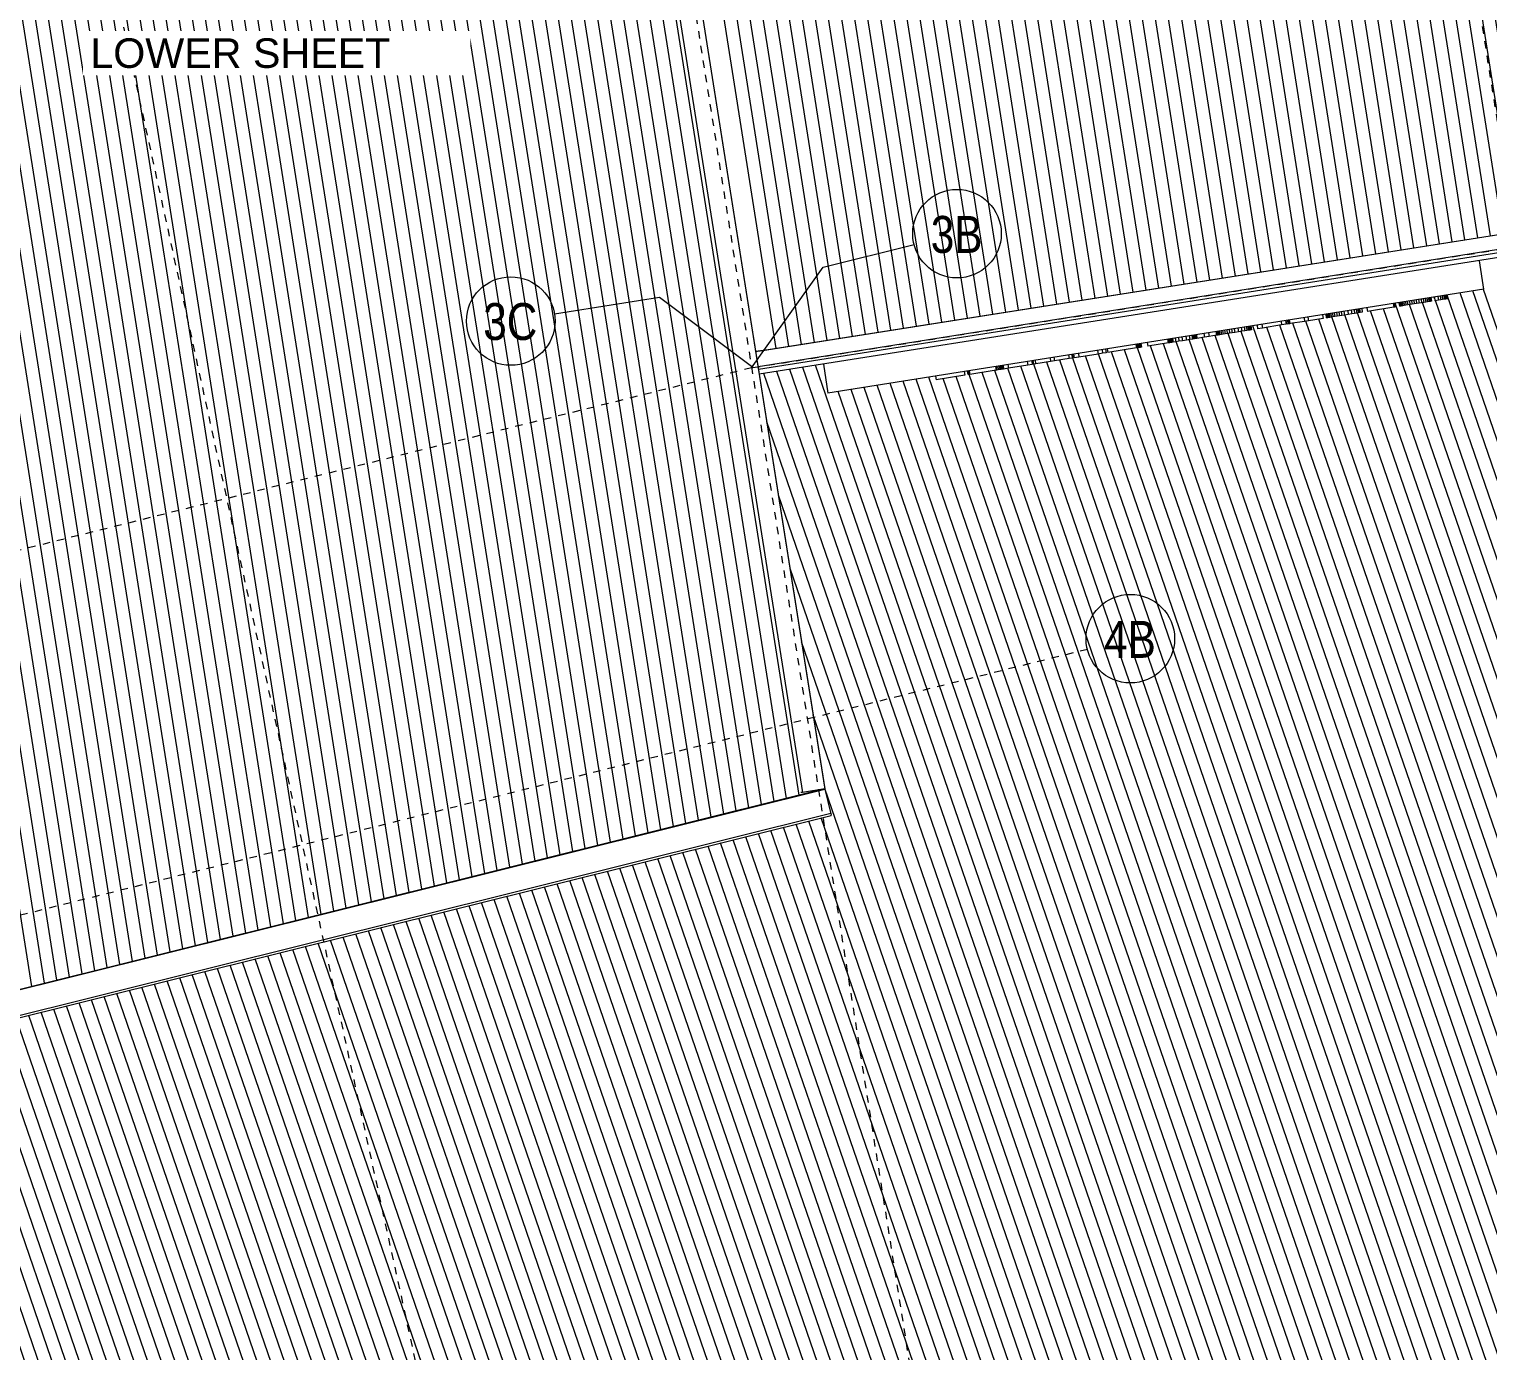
# Model space of a CAD drawing. Header units: metres. Extents: x -2358 to -2216, y 3959 to 4067.
# Drawn here: x -2329.53 to -2309.77, y 3985.7 to 4003.61 of the extents above; entities that cross this region are included whole.
import ezdxf

# ---------------------------------------------------------------- set-up
doc = ezdxf.new("R2010")
doc.units = ezdxf.units.M
doc.linetypes.add('Grid Line', pattern=[0.021, 0.012, -0.003, 0.003, -0.003])
for name, color, linetype, lineweight in [('A-GENM', 13, 'Continuous', 5), ('A-ROOF', 132, 'Continuous', 5), ('A-ROOF-OTLN', 132, 'Continuous', 5), ('A-ROOF-PATT', 132, 'Continuous', 5), ('A-WALL', 113, 'Continuous', 5), ('G-ANNO-TEXT', 231, 'Continuous', 5), ('S-GRID', 1, 'Continuous', 5), ('S-GRID-IDEN', 1, 'Continuous', 5)]:
    doc.layers.add(name, color=color, linetype=linetype, lineweight=lineweight)
doc.styles.add('Arial Narrow', font='ARIALN.TTF', dxfattribs={"height": 0.5})
doc.styles.add('Arial_1', font='arial.ttf', dxfattribs={"height": 0.4})

# ---------------------------------------------------------------- blocks, each defined once
blk = doc.blocks.new('Roof Gutters3 - Roof Gutters-1885272-ROOF - Part B')
at = {"layer": 'A-ROOF'}
for p, q in [((-2322.207, 4013.167), (-2319.055, 3993.265)), ((-2321.907, 4013.242), (-2318.75, 3993.313)), ((-2320.768, 4006.058), (-2318.753, 3993.337)), ((-2309.829, 4000.084), (-2298.552, 3967.334)), ((-2319.555, 3999.26), (-2319.689, 3999.239)), ((-2318.753, 3993.337), (-2318.75, 3993.313)), ((-2319.055, 3993.265), (-2319.074, 3993.262)), ((-2318.75, 3993.313), (-2319.055, 3993.265))]:
    blk.add_line(p, q, dxfattribs=at)
blk = doc.blocks.new('Gutter 01 - Gutter 01-2642328-ROOF - Part B')
at = {"layer": 'A-GENM'}
for p, q in [((-2318.752, 3993.307), (-2339.345, 3988.175)), ((-2318.753, 3993.313), (-2318.752, 3993.307)), ((-2318.752, 3993.307), (-2318.711, 3993.144)), ((-2318.711, 3993.144), (-2318.71, 3993.138)), ((-2318.71, 3993.138), (-2318.67, 3992.98)), ((-2339.573, 3987.742), (-2318.664, 3992.953)), ((-2318.67, 3992.978), (-2339.556, 3987.773)), ((-2318.67, 3992.98), (-2339.555, 3987.775)), ((-2318.67, 3992.98), (-2318.67, 3992.978)), ((-2318.67, 3992.978), (-2318.665, 3992.959)), ((-2318.664, 3992.953), (-2318.665, 3992.959))]:
    blk.add_line(p, q, dxfattribs=at)
blk = doc.blocks.new('Signage_Tenant Building - Tenant Signage with Back Panel-3230788-ROOF - Part B')
at = {"layer": 'A-GENM'}
for p, q in [((-5, 0.398), (-5, 0)), ((4, 0), (4, 0.391)), ((4, 0), (-5, 0)), ((-3.524, 0), (-3.524, -0.05)), ((-3.131, 0), (-3.131, -0.05)), ((-3.084, -0.05), (-3.084, 0)), ((-3.08, 0), (-3.08, -0.05)), ((-3.068, 0), (-3.068, -0.05)), ((-3.061, 0), (-3.061, -0.05)), ((-2.7, 0), (-2.7, -0.05)), ((-2.692, 0), (-2.692, -0.05)), ((-2.671, 0), (-2.671, -0.05)), ((-2.651, 0), (-2.651, -0.05)), ((-2.635, 0), (-2.635, -0.05)), ((-2.622, 0), (-2.622, -0.05)), ((-2.613, 0), (-2.613, -0.05)), ((-2.607, 0), (-2.607, -0.05)), ((-2.606, 0), (-2.606, -0.05)), ((-2.598, 0), (-2.598, -0.05)), ((-2.531, 0), (-2.531, -0.05)), ((-2.268, 0), (-2.268, -0.05)), ((-2.205, 0), (-2.205, -0.05)), ((-2.19, 0), (-2.19, -0.05)), ((-2.154, -0.05), (-2.154, 0)), ((-1.953, 0), (-1.953, -0.05)), ((-1.9, 0), (-1.9, -0.05)), ((-1.699, 0), (-1.699, -0.05)), ((-1.656, 0), (-1.656, -0.05)), ((-1.648, 0), (-1.648, -0.05)), ((-1.632, 0), (-1.632, -0.05)), ((-1.565, 0), (-1.565, -0.05)), ((-1.303, 0), (-1.303, -0.05)), ((-1.24, 0), (-1.24, -0.05)), ((-1.193, 0), (-1.193, -0.05)), ((-1.169, 0), (-1.169, -0.05)), ((-0.777, 0), (-0.777, -0.05)), ((-0.767, 0), (-0.767, -0.05)), ((-0.751, 0), (-0.751, -0.05)), ((-0.737, 0), (-0.737, -0.05)), ((-0.726, 0), (-0.726, -0.05)), ((-0.711, 0), (-0.711, -0.05)), ((-0.706, 0), (-0.706, -0.05)), ((-0.62, 0), (-0.62, -0.05)), ((-0.337, -0.05), (-0.337, 0)), ((-0.322, 0), (-0.322, -0.05)), ((-0.316, 0), (-0.316, -0.05)), ((-0.3, 0), (-0.3, -0.05)), ((-0.288, 0), (-0.288, -0.05)), ((-0.273, 0), (-0.273, -0.05)), ((-0.236, 0), (-0.236, -0.05)), ((-0.192, 0), (-0.192, -0.05)), ((-0.143, 0), (-0.143, -0.05)), ((-0.09, 0), (-0.09, -0.05)), ((-0.044, 0), (-0.044, -0.05)), ((-0.006, 0), (-0.006, -0.05)), ((0.009, 0), (0.009, -0.05)), ((0.022, 0), (0.022, -0.05)), ((0.04, 0), (0.04, -0.05)), ((0.047, 0), (0.047, -0.05)), ((0.05, 0), (0.05, -0.05)), ((0.055, 0), (0.055, -0.05)), ((0.157, 0), (0.157, -0.05)), ((0.22, 0), (0.22, -0.05)), ((0.322, 0), (0.322, -0.05)), ((0.324, 0), (0.324, -0.05)), ((0.329, 0), (0.329, -0.05)), ((0.339, 0), (0.339, -0.05)), ((0.352, 0), (0.352, -0.05)), ((0.369, 0), (0.369, -0.05)), ((0.39, 0), (0.39, -0.05)), ((0.413, 0), (0.413, -0.05)), ((0.44, 0), (0.44, -0.05)), ((0.47, 0), (0.47, -0.05)), ((0.502, 0), (0.502, -0.05)), ((0.536, 0), (0.536, -0.05)), ((0.573, 0), (0.573, -0.05)), ((0.624, 0), (0.624, -0.05)), ((0.671, 0), (0.671, -0.05)), ((0.71, 0), (0.71, -0.05)), ((0.74, 0), (0.74, -0.05)), ((0.762, 0), (0.762, -0.05)), ((0.778, 0), (0.778, -0.05)), ((0.785, 0), (0.785, -0.05)), ((0.801, 0), (0.801, -0.05)), ((0.887, 0), (0.887, -0.05)), ((0.954, 0), (0.954, -0.05)), ((1.216, 0), (1.216, -0.05)), ((1.279, 0), (1.279, -0.05)), ((1.287, -0.05), (1.287, 0)), ((1.303, 0), (1.303, -0.05)), ((1.308, 0), (1.308, -0.05)), ((1.325, 0), (1.325, -0.05)), ((1.331, -0.05), (1.331, 0)), ((1.531, 0), (1.531, -0.05)), ((1.585, 0), (1.585, -0.05)), ((1.785, 0), (1.785, -0.05)), ((1.829, 0), (1.829, -0.05)), ((1.831, 0), (1.831, -0.05)), ((1.836, 0), (1.836, -0.05)), ((1.846, 0), (1.846, -0.05)), ((1.859, 0), (1.859, -0.05)), ((1.876, 0), (1.876, -0.05)), ((1.897, 0), (1.897, -0.05)), ((1.92, 0), (1.92, -0.05)), ((1.947, 0), (1.947, -0.05)), ((1.977, 0), (1.977, -0.05)), ((2.009, 0), (2.009, -0.05)), ((2.043, 0), (2.043, -0.05)), ((2.079, 0), (2.079, -0.05)), ((2.131, 0), (2.131, -0.05)), ((2.178, 0), (2.178, -0.05)), ((2.217, 0), (2.217, -0.05)), ((2.246, 0), (2.246, -0.05)), ((2.268, 0), (2.268, -0.05)), ((2.284, 0), (2.284, -0.05)), ((2.292, 0), (2.292, -0.05)), ((2.323, 0), (2.323, -0.05)), ((2.394, 0), (2.394, -0.05)), ((2.755, 0), (2.755, -0.05)), ((2.763, 0), (2.763, -0.05)), ((2.765, 0), (2.765, -0.05)), ((2.77, 0), (2.77, -0.05)), ((2.833, 0), (2.833, -0.05)), ((2.835, 0), (2.835, -0.05)), ((2.841, 0), (2.841, -0.05)), ((2.85, 0), (2.85, -0.05)), ((2.863, 0), (2.863, -0.05)), ((2.879, 0), (2.879, -0.05)), ((2.899, 0), (2.899, -0.05)), ((2.922, 0), (2.922, -0.05)), ((2.947, 0), (2.947, -0.05)), ((2.976, 0), (2.976, -0.05)), ((3.005, 0), (3.005, -0.05)), ((3.036, 0), (3.036, -0.05)), ((3.068, 0), (3.068, -0.05)), ((3.104, 0), (3.104, -0.05)), ((3.137, 0), (3.137, -0.05)), ((3.167, 0), (3.167, -0.05)), ((3.194, 0), (3.194, -0.05)), ((3.217, 0), (3.217, -0.05)), ((3.237, 0), (3.237, -0.05)), ((3.253, 0), (3.253, -0.05)), ((3.265, 0), (3.265, -0.05)), ((3.273, 0), (3.273, -0.05)), ((3.32, 0), (3.32, -0.05)), ((3.367, 0), (3.367, -0.05)), ((3.398, 0), (3.398, -0.05)), ((3.425, 0), (3.425, -0.05)), ((3.447, 0), (3.447, -0.05)), ((3.465, 0), (3.465, -0.05)), ((3.477, 0), (3.477, -0.05)), ((3.486, 0), (3.486, -0.05)), ((3.491, 0), (3.491, -0.05)), ((3.492, 0), (3.492, -0.05)), ((-3.131, -0.05), (-3.524, -0.05)), ((-3.08, -0.05), (-3.084, -0.05)), ((-3.068, -0.05), (-3.08, -0.05)), ((-3.061, -0.05), (-3.068, -0.05)), ((-2.7, -0.05), (-3.061, -0.05)), ((-2.692, -0.05), (-2.7, -0.05)), ((-2.671, -0.05), (-2.692, -0.05)), ((-2.651, -0.05), (-2.671, -0.05)), ((-2.635, -0.05), (-2.651, -0.05)), ((-2.622, -0.05), (-2.635, -0.05)), ((-2.613, -0.05), (-2.622, -0.05)), ((-2.607, -0.05), (-2.613, -0.05)), ((-2.606, -0.05), (-2.607, -0.05)), ((-2.531, -0.05), (-2.598, -0.05)), ((-2.268, -0.05), (-2.531, -0.05)), ((-2.205, -0.05), (-2.268, -0.05)), ((-2.19, -0.05), (-2.205, -0.05)), ((-2.154, -0.05), (-2.19, -0.05)), ((-1.953, -0.05), (-2.154, -0.05)), ((-1.9, -0.05), (-1.953, -0.05)), ((-1.699, -0.05), (-1.9, -0.05)), ((-1.656, -0.05), (-1.699, -0.05)), ((-1.648, -0.05), (-1.656, -0.05)), ((-1.565, -0.05), (-1.632, -0.05)), ((-1.303, -0.05), (-1.565, -0.05)), ((-1.24, -0.05), (-1.303, -0.05)), ((-1.193, -0.05), (-1.24, -0.05)), ((-0.777, -0.05), (-1.169, -0.05)), ((-0.767, -0.05), (-0.777, -0.05)), ((-0.751, -0.05), (-0.767, -0.05)), ((-0.737, -0.05), (-0.751, -0.05)), ((-0.726, -0.05), (-0.737, -0.05)), ((-0.711, -0.05), (-0.726, -0.05)), ((-0.706, -0.05), (-0.711, -0.05)), ((-0.337, -0.05), (-0.62, -0.05)), ((-0.322, -0.05), (-0.337, -0.05)), ((-0.316, -0.05), (-0.322, -0.05)), ((-0.3, -0.05), (-0.316, -0.05)), ((-0.288, -0.05), (-0.3, -0.05)), ((-0.273, -0.05), (-0.288, -0.05)), ((-0.236, -0.05), (-0.273, -0.05)), ((-0.192, -0.05), (-0.236, -0.05)), ((-0.143, -0.05), (-0.192, -0.05)), ((-0.09, -0.05), (-0.143, -0.05)), ((-0.044, -0.05), (-0.09, -0.05)), ((-0.006, -0.05), (-0.044, -0.05)), ((0.009, -0.05), (-0.006, -0.05)), ((0.022, -0.05), (0.009, -0.05)), ((0.04, -0.05), (0.022, -0.05)), ((0.047, -0.05), (0.04, -0.05)), ((0.05, -0.05), (0.047, -0.05)), ((0.055, -0.05), (0.05, -0.05)), ((0.157, -0.05), (0.055, -0.05)), ((0.22, -0.05), (0.157, -0.05)), ((0.322, -0.05), (0.22, -0.05)), ((0.324, -0.05), (0.322, -0.05)), ((0.329, -0.05), (0.324, -0.05)), ((0.339, -0.05), (0.329, -0.05)), ((0.352, -0.05), (0.339, -0.05)), ((0.369, -0.05), (0.352, -0.05)), ((0.39, -0.05), (0.369, -0.05)), ((0.413, -0.05), (0.39, -0.05)), ((0.44, -0.05), (0.413, -0.05)), ((0.47, -0.05), (0.44, -0.05)), ((0.502, -0.05), (0.47, -0.05)), ((0.536, -0.05), (0.502, -0.05)), ((0.573, -0.05), (0.536, -0.05)), ((0.624, -0.05), (0.573, -0.05)), ((0.671, -0.05), (0.624, -0.05)), ((0.71, -0.05), (0.671, -0.05)), ((0.74, -0.05), (0.71, -0.05)), ((0.762, -0.05), (0.74, -0.05)), ((0.778, -0.05), (0.762, -0.05)), ((0.785, -0.05), (0.778, -0.05)), ((0.801, -0.05), (0.785, -0.05)), ((0.954, -0.05), (0.887, -0.05)), ((1.216, -0.05), (0.954, -0.05)), ((1.279, -0.05), (1.216, -0.05)), ((1.303, -0.05), (1.287, -0.05)), ((1.308, -0.05), (1.303, -0.05)), ((1.325, -0.05), (1.308, -0.05)), ((1.331, -0.05), (1.325, -0.05)), ((1.531, -0.05), (1.331, -0.05)), ((1.585, -0.05), (1.531, -0.05)), ((1.785, -0.05), (1.585, -0.05)), ((1.831, -0.05), (1.829, -0.05)), ((1.836, -0.05), (1.831, -0.05)), ((1.846, -0.05), (1.836, -0.05)), ((1.859, -0.05), (1.846, -0.05)), ((1.876, -0.05), (1.859, -0.05)), ((1.897, -0.05), (1.876, -0.05)), ((1.92, -0.05), (1.897, -0.05)), ((1.947, -0.05), (1.92, -0.05)), ((1.977, -0.05), (1.947, -0.05)), ((2.009, -0.05), (1.977, -0.05)), ((2.043, -0.05), (2.009, -0.05)), ((2.079, -0.05), (2.043, -0.05)), ((2.131, -0.05), (2.079, -0.05)), ((2.178, -0.05), (2.131, -0.05)), ((2.217, -0.05), (2.178, -0.05)), ((2.246, -0.05), (2.217, -0.05)), ((2.268, -0.05), (2.246, -0.05)), ((2.284, -0.05), (2.268, -0.05)), ((2.292, -0.05), (2.284, -0.05)), ((2.323, -0.05), (2.292, -0.05)), ((2.755, -0.05), (2.394, -0.05)), ((2.763, -0.05), (2.755, -0.05)), ((2.765, -0.05), (2.763, -0.05)), ((2.77, -0.05), (2.765, -0.05)), ((2.835, -0.05), (2.833, -0.05)), ((2.841, -0.05), (2.835, -0.05)), ((2.85, -0.05), (2.841, -0.05)), ((2.863, -0.05), (2.85, -0.05)), ((2.879, -0.05), (2.863, -0.05)), ((2.899, -0.05), (2.879, -0.05)), ((2.922, -0.05), (2.899, -0.05)), ((2.947, -0.05), (2.922, -0.05)), ((2.976, -0.05), (2.947, -0.05)), ((3.005, -0.05), (2.976, -0.05)), ((3.036, -0.05), (3.005, -0.05)), ((3.068, -0.05), (3.036, -0.05)), ((3.104, -0.05), (3.068, -0.05)), ((3.137, -0.05), (3.104, -0.05)), ((3.167, -0.05), (3.137, -0.05)), ((3.194, -0.05), (3.167, -0.05)), ((3.217, -0.05), (3.194, -0.05)), ((3.237, -0.05), (3.217, -0.05)), ((3.253, -0.05), (3.237, -0.05)), ((3.265, -0.05), (3.253, -0.05)), ((3.273, -0.05), (3.265, -0.05)), ((3.367, -0.05), (3.32, -0.05)), ((3.398, -0.05), (3.367, -0.05)), ((3.425, -0.05), (3.398, -0.05)), ((3.447, -0.05), (3.425, -0.05)), ((3.465, -0.05), (3.447, -0.05)), ((3.477, -0.05), (3.465, -0.05)), ((3.486, -0.05), (3.477, -0.05)), ((3.491, -0.05), (3.486, -0.05)), ((3.492, -0.05), (3.491, -0.05))]:
    blk.add_line(p, q, dxfattribs=at)
blk = doc.blocks.new('Grid - A1-3055139-ROOF - Part B')
at = {"layer": 'S-GRID-IDEN'}
blk.add_circle((0, 0), 0.003, dxfattribs=at)

msp = doc.modelspace()

# ---------------------------------------------------------------- hatches: boundary and pattern name
at = {"layer": 'A-ROOF-PATT'}
h = msp.add_hatch(dxfattribs=at)
h.set_pattern_fill('FP_6', color=256, style=0, pattern_type=2)
h.set_pattern_definition([(98.961, (-407.14, -208.135), (-0.172864054, -0.027258373), [])])
h.paths.add_polyline_path([(-2319.622, 3999.249), (-2229.894, 4013.398), (-2232.952, 4032.702), (-2322.607, 4018.534), (-2319.555, 3999.26), (-2319.575, 3999.257)])
h.paths.add_polyline_path([(-2315.007, 4010.154), (-2314.999, 4010.156), (-2315.005, 4010.154)])
h.paths.add_polyline_path([(-2239.823, 4022.002), (-2239.823, 4022.003), (-2239.838, 4022.001)])
h.paths.add_polyline_path([(-2240.788, 4021.85), (-2240.788, 4021.851), (-2240.8, 4021.849)])
h.paths.add_polyline_path([(-2258.306, 4018.957), (-2258.306, 4018.957), (-2258.309, 4018.957)])
h.paths.add_polyline_path([(-2263.963, 4018.065), (-2263.963, 4018.065), (-2263.967, 4018.065)])
h.paths.add_polyline_path([(-2269.621, 4017.173), (-2269.621, 4017.173), (-2269.625, 4017.173)])
h.paths.add_polyline_path([(-2275.279, 4016.281), (-2275.279, 4016.281), (-2275.282, 4016.281)])
h.paths.add_polyline_path([(-2280.936, 4015.389), (-2280.936, 4015.389), (-2280.94, 4015.389)])
h.paths.add_polyline_path([(-2292.252, 4013.605), (-2292.252, 4013.605), (-2292.256, 4013.605)])
h.paths.add_polyline_path([(-2318.984, 4009.521), (-2318.984, 4009.522), (-2318.996, 4009.52)])
h.paths.add_polyline_path([(-2319.949, 4009.369), (-2319.949, 4009.37), (-2319.961, 4009.368)])
h.paths.add_polyline_path([(-2320.736, 4009.149), (-2320.759, 4009.303), (-2320.215, 4009.389), (-2320.206, 4009.336), (-2320.169, 4009.341), (-2320.158, 4009.344), (-2314.908, 4010.171), (-2314.917, 4010.234), (-2314.913, 4010.231), (-2314.913, 4010.233), (-2314.9, 4010.235), (-2314.748, 4010.259), (-2314.748, 4010.259), (-2314.744, 4010.259), (-2314.735, 4010.198), (-2309.25, 4011.063), (-2309.26, 4011.126), (-2309.256, 4011.123), (-2309.255, 4011.125), (-2309.243, 4011.127), (-2309.09, 4011.151), (-2309.09, 4011.151), (-2309.087, 4011.151), (-2309.077, 4011.09), (-2303.592, 4011.955), (-2303.602, 4012.018), (-2303.598, 4012.015), (-2303.597, 4012.017), (-2303.585, 4012.02), (-2303.433, 4012.043), (-2303.433, 4012.043), (-2303.429, 4012.043), (-2303.419, 4011.982), (-2297.934, 4012.847), (-2297.944, 4012.91), (-2297.94, 4012.907), (-2297.94, 4012.91), (-2297.927, 4012.912), (-2297.775, 4012.935), (-2297.775, 4012.936), (-2297.771, 4012.935), (-2297.761, 4012.874), (-2292.277, 4013.739), (-2292.287, 4013.802), (-2292.283, 4013.799), (-2292.282, 4013.802), (-2292.269, 4013.804), (-2292.117, 4013.827), (-2292.117, 4013.828), (-2292.113, 4013.827), (-2292.104, 4013.766), (-2286.619, 4014.631), (-2286.629, 4014.694), (-2286.625, 4014.691), (-2286.624, 4014.694), (-2286.612, 4014.696), (-2286.459, 4014.719), (-2286.459, 4014.72), (-2286.456, 4014.72), (-2286.446, 4014.658), (-2280.961, 4015.523), (-2280.971, 4015.586), (-2280.967, 4015.583), (-2280.966, 4015.586), (-2280.954, 4015.588), (-2280.802, 4015.611), (-2280.802, 4015.612), (-2280.798, 4015.612), (-2280.788, 4015.551), (-2275.304, 4016.415), (-2275.314, 4016.479), (-2275.309, 4016.476), (-2275.309, 4016.478), (-2275.296, 4016.48), (-2275.144, 4016.503), (-2275.144, 4016.504), (-2275.14, 4016.504), (-2275.131, 4016.443), (-2269.646, 4017.307), (-2269.656, 4017.371), (-2269.652, 4017.368), (-2269.651, 4017.37), (-2269.639, 4017.372), (-2269.486, 4017.396), (-2269.486, 4017.396), (-2269.483, 4017.396), (-2269.473, 4017.335), (-2263.988, 4018.2), (-2263.998, 4018.263), (-2263.994, 4018.26), (-2263.993, 4018.262), (-2263.981, 4018.264), (-2263.829, 4018.288), (-2263.829, 4018.288), (-2263.825, 4018.288), (-2263.815, 4018.227), (-2258.331, 4019.092), (-2258.34, 4019.155), (-2258.336, 4019.152), (-2258.336, 4019.154), (-2258.323, 4019.156), (-2258.171, 4019.18), (-2258.171, 4019.18), (-2258.167, 4019.18), (-2258.158, 4019.119), (-2252.673, 4019.984), (-2252.683, 4020.047), (-2252.679, 4020.044), (-2252.678, 4020.046), (-2252.666, 4020.049), (-2252.513, 4020.072), (-2252.513, 4020.072), (-2252.51, 4020.072), (-2252.5, 4020.011), (-2247.015, 4020.876), (-2247.025, 4020.939), (-2247.021, 4020.936), (-2247.02, 4020.938), (-2247.008, 4020.941), (-2246.856, 4020.964), (-2246.856, 4020.965), (-2246.852, 4020.964), (-2246.842, 4020.903), (-2241.357, 4021.768), (-2241.367, 4021.831), (-2241.363, 4021.828), (-2241.363, 4021.831), (-2241.35, 4021.833), (-2241.198, 4021.856), (-2241.198, 4021.857), (-2241.194, 4021.856), (-2241.183, 4021.795), (-2241.015, 4021.821), (-2240.986, 4021.827), (-2235.887, 4022.635), (-2235.892, 4022.685), (-2235.349, 4022.771), (-2235.326, 4022.617), (-2235.87, 4022.531), (-2235.885, 4022.625), (-2236.156, 4022.582), (-2236.418, 4022.541), (-2236.448, 4022.535), (-2241.183, 4021.786), (-2241.163, 4021.662), (-2241.167, 4021.662), (-2241.168, 4021.66), (-2241.333, 4021.634), (-2241.333, 4021.634), (-2241.336, 4021.634), (-2241.356, 4021.76), (-2246.841, 4020.895), (-2246.821, 4020.769), (-2246.825, 4020.77), (-2246.826, 4020.767), (-2246.99, 4020.742), (-2246.991, 4020.742), (-2246.994, 4020.742), (-2247.014, 4020.868), (-2252.499, 4020.003), (-2252.479, 4019.877), (-2252.483, 4019.878), (-2252.483, 4019.875), (-2252.648, 4019.85), (-2252.648, 4019.85), (-2252.652, 4019.85), (-2252.672, 4019.976), (-2258.156, 4019.111), (-2258.137, 4018.985), (-2258.14, 4018.986), (-2258.141, 4018.983), (-2258.306, 4018.958), (-2258.306, 4018.957), (-2258.309, 4018.958), (-2258.329, 4019.084), (-2263.814, 4018.219), (-2263.794, 4018.093), (-2263.798, 4018.094), (-2263.799, 4018.091), (-2263.963, 4018.066), (-2263.964, 4018.065), (-2263.967, 4018.066), (-2263.987, 4018.192), (-2269.472, 4017.327), (-2269.452, 4017.201), (-2269.456, 4017.201), (-2269.456, 4017.199), (-2269.621, 4017.174), (-2269.622, 4017.173), (-2269.625, 4017.174), (-2269.645, 4017.3), (-2275.129, 4016.435), (-2275.11, 4016.309), (-2275.113, 4016.309), (-2275.114, 4016.307), (-2275.279, 4016.282), (-2275.279, 4016.281), (-2275.283, 4016.282), (-2275.302, 4016.407), (-2280.787, 4015.543), (-2280.767, 4015.417), (-2280.771, 4015.417), (-2280.772, 4015.415), (-2280.936, 4015.389), (-2280.937, 4015.389), (-2280.94, 4015.39), (-2280.96, 4015.515), (-2286.445, 4014.651), (-2286.425, 4014.525), (-2286.429, 4014.525), (-2286.429, 4014.523), (-2286.594, 4014.497), (-2286.595, 4014.497), (-2286.598, 4014.497), (-2286.618, 4014.623), (-2292.103, 4013.758), (-2292.083, 4013.633), (-2292.086, 4013.633), (-2292.087, 4013.631), (-2292.252, 4013.605), (-2292.252, 4013.605), (-2292.256, 4013.605), (-2292.275, 4013.731), (-2297.76, 4012.866), (-2297.74, 4012.741), (-2297.744, 4012.741), (-2297.745, 4012.739), (-2297.91, 4012.713), (-2297.91, 4012.713), (-2297.913, 4012.713), (-2297.933, 4012.839), (-2303.418, 4011.974), (-2303.398, 4011.848), (-2303.402, 4011.849), (-2303.402, 4011.846), (-2303.567, 4011.821), (-2303.568, 4011.821), (-2303.571, 4011.821), (-2303.591, 4011.947), (-2309.076, 4011.082), (-2309.056, 4010.956), (-2309.06, 4010.957), (-2309.06, 4010.954), (-2309.225, 4010.929), (-2309.225, 4010.928), (-2309.229, 4010.929), (-2309.249, 4011.055), (-2314.733, 4010.19), (-2314.714, 4010.064), (-2314.717, 4010.065), (-2314.718, 4010.062), (-2314.883, 4010.037), (-2314.883, 4010.036), (-2314.886, 4010.037), (-2314.906, 4010.163), (-2315.151, 4010.124), (-2315.208, 4010.116), (-2315.309, 4010.1), (-2315.67, 4010.044), (-2315.709, 4010.037), (-2315.93, 4010.002), (-2316.194, 4009.961), (-2316.235, 4009.954), (-2316.524, 4009.909), (-2316.684, 4009.884), (-2316.894, 4009.851), (-2317.159, 4009.809), (-2317.2, 4009.802), (-2317.489, 4009.757), (-2317.648, 4009.732), (-2317.859, 4009.699), (-2318.12, 4009.658), (-2318.156, 4009.651), (-2320.205, 4009.327), (-2320.191, 4009.235), (-2320.708, 4009.154)])
h = msp.add_hatch(dxfattribs=at)
h.set_pattern_fill('FP_9', color=256, style=0, pattern_type=2)
h.set_pattern_definition([(98.997, (-846.361, -385.726), (-0.1728406375, -0.027406489), [])])
h.paths.add_polyline_path([(-2339.329, 3988.185), (-2318.755, 3993.313), (-2319.074, 3993.262), (-2322.226, 4013.162), (-2345.898, 4007.263), (-2339.4, 3988.39)])
h.paths.add_polyline_path([(-2338.521, 4005.1), (-2338.521, 4005.101), (-2338.511, 4005.104)])
h.paths.add_polyline_path([(-2323.273, 4008.901), (-2323.273, 4008.902), (-2323.264, 4008.905)])
h.paths.add_polyline_path([(-2323.252, 4008.9), (-2323.26, 4008.897), (-2323.259, 4008.898)])
h.paths.add_polyline_path([(-2323.799, 4008.764), (-2323.803, 4008.762), (-2323.8, 4008.764)])
h.paths.add_polyline_path([(-2327.184, 4007.919), (-2327.189, 4007.919), (-2327.188, 4007.919)])
h.paths.add_polyline_path([(-2327.687, 4007.795), (-2327.687, 4007.793), (-2327.691, 4007.794)])
h.paths.add_polyline_path([(-2338.5, 4005.1), (-2338.507, 4005.096), (-2338.507, 4005.097)])
h.paths.add_polyline_path([(-2339.047, 4004.963), (-2339.05, 4004.961), (-2339.047, 4004.963)])
h.paths.add_polyline_path([(-2342.432, 4004.12), (-2342.437, 4004.12), (-2342.436, 4004.119)])
h.paths.add_polyline_path([(-2342.935, 4003.995), (-2342.935, 4003.994), (-2342.938, 4003.994)])
h.paths.add_polyline_path([(-2343.516, 4003.748), (-2343.552, 4003.9), (-2343.018, 4004.033), (-2343.006, 4003.984), (-2338.261, 4005.167), (-2338.275, 4005.225), (-2338.271, 4005.223), (-2338.271, 4005.225), (-2338.109, 4005.265), (-2338.109, 4005.266), (-2338.105, 4005.266), (-2338.091, 4005.208), (-2333.163, 4006.437), (-2333.178, 4006.496), (-2333.173, 4006.494), (-2333.173, 4006.496), (-2333.011, 4006.536), (-2333.011, 4006.536), (-2333.007, 4006.536), (-2332.993, 4006.479), (-2328.065, 4007.707), (-2328.08, 4007.766), (-2328.075, 4007.764), (-2328.075, 4007.766), (-2327.913, 4007.807), (-2327.913, 4007.807), (-2327.909, 4007.807), (-2327.895, 4007.749), (-2327.748, 4007.786), (-2323.151, 4008.935), (-2323.161, 4008.982), (-2322.627, 4009.116), (-2322.59, 4008.964), (-2323.125, 4008.83), (-2323.148, 4008.925), (-2327.893, 4007.742), (-2327.861, 4007.615), (-2327.865, 4007.615), (-2327.866, 4007.613), (-2328.028, 4007.573), (-2328.028, 4007.572), (-2328.031, 4007.573), (-2328.063, 4007.699), (-2332.991, 4006.471), (-2332.959, 4006.344), (-2332.963, 4006.345), (-2332.964, 4006.342), (-2333.125, 4006.302), (-2333.125, 4006.302), (-2333.129, 4006.302), (-2333.161, 4006.429), (-2338.089, 4005.201), (-2338.057, 4005.074), (-2338.061, 4005.074), (-2338.062, 4005.072), (-2338.223, 4005.032), (-2338.223, 4005.031), (-2338.227, 4005.032), (-2338.259, 4005.159), (-2338.458, 4005.109), (-2343.004, 4003.977), (-2342.982, 4003.882), (-2343.497, 4003.753)])
h = msp.add_hatch(dxfattribs=at)
h.set_pattern_fill('FP_8', color=256, style=0, pattern_type=2)
h.set_pattern_definition([(109, (-3.94, 11.442), (-0.165465751, -0.056974427), [])])
h.paths.add_polyline_path([(-2312.591, 3980.367), (-2312.597, 3980.365), (-2312.597, 3980.366)])
h.paths.add_polyline_path([(-2313.169, 3980.3), (-2313.171, 3980.299), (-2313.175, 3980.299)])
h.paths.add_polyline_path([(-2315.611, 3980.017), (-2315.617, 3980.016), (-2315.617, 3980.016)])
h.paths.add_polyline_path([(-2352.563, 3967.434), (-2298.607, 3967.435), (-2309.848, 4000.081), (-2310.32, 4000.005), (-2310.314, 3999.956), (-2310.483, 3999.929), (-2310.491, 3999.979), (-2310.537, 3999.971), (-2310.53, 3999.922), (-2310.964, 3999.855), (-2310.972, 3999.903), (-2311.033, 3999.892), (-2311.026, 3999.843), (-2311.398, 3999.785), (-2311.406, 3999.834), (-2311.475, 3999.823), (-2311.468, 3999.773), (-2311.956, 3999.698), (-2311.964, 3999.745), (-2312.007, 3999.739), (-2311.999, 3999.689), (-2312.491, 3999.611), (-2312.499, 3999.661), (-2312.506, 3999.66), (-2312.499, 3999.61), (-2312.886, 3999.549), (-2312.894, 3999.598), (-2312.979, 3999.585), (-2312.971, 3999.535), (-2314.374, 3999.313), (-2314.382, 3999.362), (-2314.467, 3999.348), (-2314.46, 3999.3), (-2314.917, 3999.227), (-2314.925, 3999.276), (-2314.948, 3999.273), (-2314.94, 3999.223), (-2315.374, 3999.155), (-2315.382, 3999.204), (-2315.398, 3999.201), (-2315.39, 3999.152), (-2316.328, 3999.004), (-2316.337, 3999.053), (-2316.343, 3999.051), (-2316.337, 3999.002), (-2316.808, 3998.928), (-2316.816, 3998.977), (-2316.863, 3998.969), (-2316.855, 3998.92), (-2317.242, 3998.859), (-2317.25, 3998.908), (-2318.708, 3998.677), (-2318.77, 3999.07), (-2319.639, 3998.931), (-2318.75, 3993.313), (-2318.753, 3993.313), (-2318.665, 3992.953), (-2339.573, 3987.744), (-2340.678, 3990.952), (-2352.563, 3986.794), (-2352.563, 3975.751), (-2350.524, 3975.987), (-2350.54, 3976.126), (-2350.536, 3976.124), (-2350.535, 3976.126), (-2350.37, 3976.145), (-2350.37, 3976.145), (-2350.366, 3976.145), (-2350.35, 3976.007), (-2344.792, 3976.649), (-2344.808, 3976.789), (-2344.804, 3976.787), (-2344.803, 3976.789), (-2344.638, 3976.807), (-2344.638, 3976.808), (-2344.634, 3976.808), (-2344.618, 3976.67), (-2339.06, 3977.312), (-2339.076, 3977.452), (-2339.072, 3977.45), (-2339.071, 3977.452), (-2338.906, 3977.47), (-2338.906, 3977.471), (-2338.902, 3977.471), (-2338.886, 3977.332), (-2333.328, 3977.975), (-2333.344, 3978.115), (-2333.34, 3978.113), (-2333.34, 3978.115), (-2333.174, 3978.133), (-2333.174, 3978.134), (-2333.17, 3978.134), (-2333.155, 3977.995), (-2327.597, 3978.638), (-2327.613, 3978.778), (-2327.609, 3978.776), (-2327.608, 3978.778), (-2327.442, 3978.796), (-2327.442, 3978.797), (-2327.439, 3978.797), (-2327.423, 3978.658), (-2321.865, 3979.301), (-2321.881, 3979.441), (-2321.877, 3979.439), (-2321.876, 3979.44), (-2321.71, 3979.459), (-2321.71, 3979.46), (-2321.707, 3979.46), (-2321.691, 3979.321), (-2316.133, 3979.964), (-2316.149, 3980.104), (-2316.145, 3980.101), (-2316.144, 3980.103), (-2315.978, 3980.122), (-2315.978, 3980.123), (-2315.975, 3980.122), (-2315.959, 3979.983), (-2315.712, 3980.013), (-2315.701, 3980.013), (-2315.182, 3980.074), (-2315.165, 3980.075), (-2312.764, 3980.353), (-2312.755, 3980.355), (-2310.588, 3980.607), (-2310.599, 3980.711), (-2310.052, 3980.774), (-2310.044, 3980.704), (-2310.035, 3980.619), (-2310.582, 3980.556), (-2310.587, 3980.599), (-2310.698, 3980.586), (-2311.066, 3980.543), (-2312.145, 3980.418), (-2312.165, 3980.417), (-2312.193, 3980.413), (-2312.247, 3980.406), (-2312.32, 3980.397), (-2315.958, 3979.976), (-2315.952, 3979.925), (-2315.956, 3979.926), (-2315.957, 3979.924), (-2316.122, 3979.906), (-2316.123, 3979.905), (-2316.126, 3979.905), (-2316.132, 3979.956), (-2321.69, 3979.313), (-2321.684, 3979.262), (-2321.688, 3979.263), (-2321.688, 3979.261), (-2321.854, 3979.243), (-2321.855, 3979.242), (-2321.858, 3979.242), (-2321.864, 3979.293), (-2327.422, 3978.65), (-2327.416, 3978.599), (-2327.42, 3978.6), (-2327.42, 3978.598), (-2327.586, 3978.58), (-2327.587, 3978.579), (-2327.59, 3978.579), (-2327.596, 3978.63), (-2333.154, 3977.987), (-2333.148, 3977.937), (-2333.151, 3977.937), (-2333.152, 3977.935), (-2333.318, 3977.917), (-2333.319, 3977.916), (-2333.322, 3977.916), (-2333.328, 3977.967), (-2338.885, 3977.325), (-2338.88, 3977.274), (-2338.883, 3977.274), (-2338.884, 3977.272), (-2339.05, 3977.254), (-2339.051, 3977.253), (-2339.054, 3977.254), (-2339.059, 3977.304), (-2344.617, 3976.662), (-2344.611, 3976.611), (-2344.615, 3976.611), (-2344.616, 3976.61), (-2344.781, 3976.591), (-2344.783, 3976.591), (-2344.785, 3976.591), (-2344.791, 3976.642), (-2350.349, 3975.999), (-2350.343, 3975.948), (-2350.347, 3975.948), (-2350.348, 3975.947), (-2350.513, 3975.928), (-2350.514, 3975.928), (-2350.517, 3975.928), (-2350.523, 3975.979), (-2352.563, 3975.743), (-2352.563, 3968.737)])
h.paths.add_polyline_path([(-2339.33, 3988.188), (-2339.33, 3988.188), (-2339.332, 3988.192)])

# ---------------------------------------------------------------- linework, layer by layer
at = {"layer": 'A-ROOF'}
for p, q in [((-2319.622, 3999.249), (-2229.894, 4013.398)), ((-2318.755, 3993.313), (-2339.329, 3988.185))]:
    msp.add_line(p, q, dxfattribs=at)
at = {"layer": 'A-ROOF-OTLN'}
for p, q in [((-2229.569, 4013.444), (-2319.688, 3999.234)), ((-2229.531, 4013.207), (-2319.649, 3998.997)), ((-2272.347, 4006.39), (-2319.639, 3998.933))]:
    msp.add_line(p, q, dxfattribs=at)
at = {"layer": 'A-WALL'}
msp.add_line((-2309.367, 4000.663), (-2319.655, 3999.033), dxfattribs=at)
at = {"layer": 'S-GRID', "linetype": 'Grid Line'}
for p, q in [((-2303.284, 3962.259), (-2318.501, 4058.333)), ((-2313.655, 3960.616), (-2328.872, 4056.69)), ((-2320.281, 3967.197), (-2339.482, 4055.01)), ((-2319.727, 3999.022), (-2220.383, 4014.757)), ((-2319.743, 3999.02), (-2343.525, 3993.093)), ((-2315.193, 3995.204), (-2339.89, 3989.049))]:
    msp.add_line(p, q, dxfattribs=at)
at = {"layer": 'S-GRID'}
for p, q in [((-2318.774, 4000.385), (-2317.542, 4000.692)), ((-2319.743, 3999.02), (-2318.774, 4000.385)), ((-2320.992, 3999.972), (-2322.414, 3999.747)), ((-2319.727, 3999.022), (-2320.992, 3999.972))]:
    msp.add_line(p, q, dxfattribs=at)

# ---------------------------------------------------------------- block references
at = {"layer": 'A-GENM'}
msp.add_blockref('Gutter 01 - Gutter 01-2642328-ROOF - Part B', (0, 0), dxfattribs=at)
at = {"layer": 'A-GENM', "rotation": 9.000410436498173}
msp.add_blockref('Signage_Tenant Building - Tenant Signage with Back Panel-3230788-ROOF - Part B', (-2313.77, 3999.459), dxfattribs=at)
at = {"layer": 'A-ROOF'}
msp.add_blockref('Roof Gutters3 - Roof Gutters-1885272-ROOF - Part B', (0, 0), dxfattribs=at)
at = {"layer": 'S-GRID-IDEN', "xscale": 199.9999999999999, "yscale": 199.9999999999999, "zscale": 199.9999999999999}
for p, rotation in [((-2316.96, 4000.837), 103.9934690902116), ((-2323.006, 3999.653), 279.0003283881443), ((-2314.611, 3995.349), 103.9934690902122)]:
    msp.add_blockref('Grid - A1-3055139-ROOF - Part B', p, dxfattribs=dict(at, rotation=rotation))

# ---------------------------------------------------------------- texts
at = {"layer": 'S-GRID-IDEN', "char_height": 0.5, "attachment_point": 1, "style": 'Arial Narrow'}
for s, insert, width in [('3B', (-2317.315, 4001.077), 0.84979), ('3C', (-2323.379, 3999.897), 0.88186), ('4B', (-2314.966, 3995.589), 0.84979)]:
    msp.add_mtext(s, dxfattribs=dict(at, insert=insert, width=width))

# ---------------------------------------------------------------- next in the draw order: texts
at = {"layer": 'G-ANNO-TEXT', "color": 7, "insert": (-2328.704, 4003.484), "char_height": 0.4, "width": 5.05063, "attachment_point": 1, "style": 'Arial_1', "bg_fill": 3, "box_fill_scale": 1.25, "bg_fill_color": 256, "bg_fill_true_color": 13158600, "bg_fill_transparency": 0}
msp.add_mtext('LOWER SHEET', dxfattribs=at)

doc.saveas('drawing.dxf')
